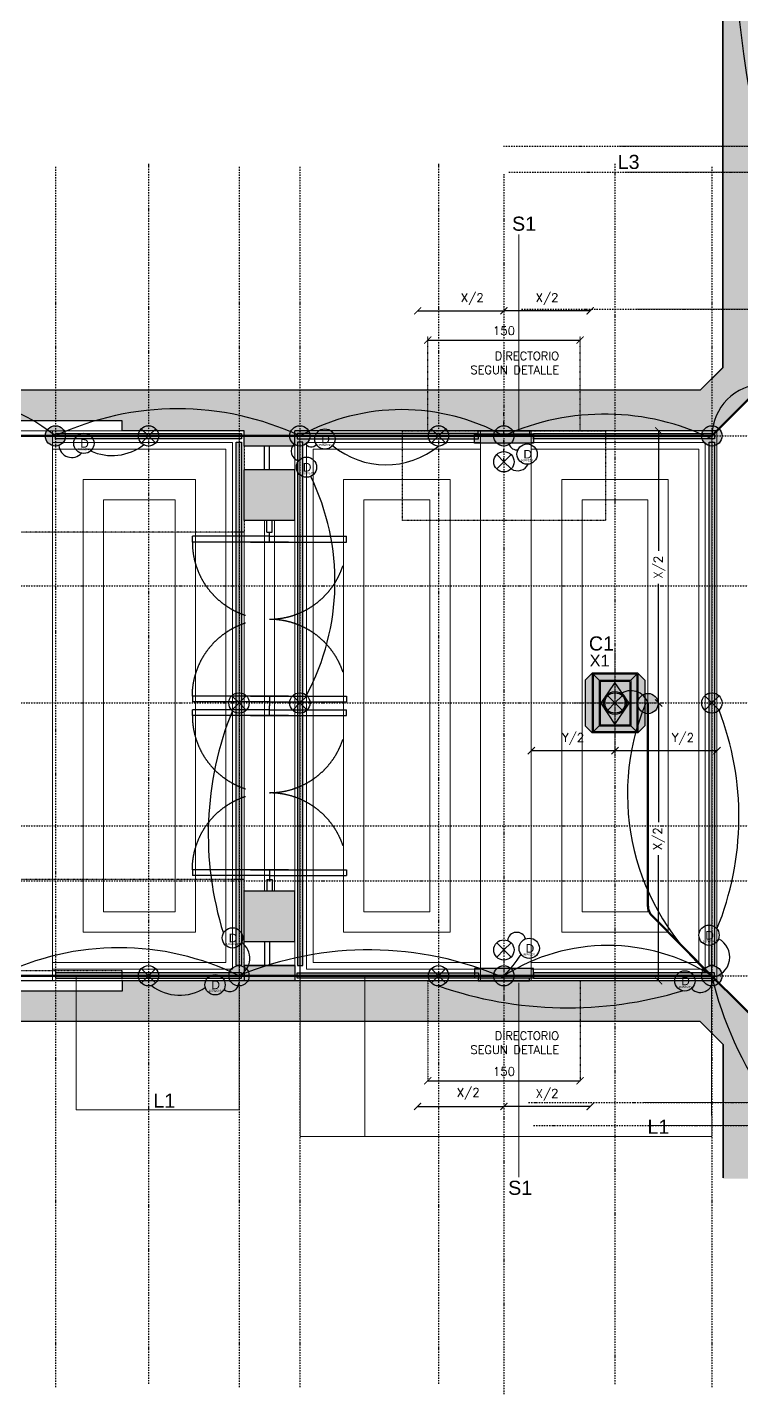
# Model space of a CAD drawing. Header units: millimetres. Extents: x -1918 to 50004, y -21697 to 20153.
# Drawn here: x 12308 to 19347, y -2624 to 10849 of the extents above; entities that cross this region are included whole.
import ezdxf

# ---------------------------------------------------------------- set-up
doc = ezdxf.new("R2010")
doc.units = ezdxf.units.MM
for name, pattern in [('ACAD_ISO03W100', [30, 12, -18]), ('ACCESO AGUSTINAS$0$ACAD_ISO03W100', [30, 12, -18]), ('ACCESO MATIAS COUSIÑO$0$DASHDOT', [25.4, 12.7, -6.35, 0, -6.35]), ('CENTER2', [28.575, 19.05, -3.175, 3.175, -3.175])]:
    doc.linetypes.add(name, pattern=pattern)
for name, color, linetype in [('$0$COTAS', 1, 'Continuous'), ('ACCESO AGUSTINAS$0$5', 254, 'ACCESO AGUSTINAS$0$ACAD_ISO03W100'), ('ACCESO AGUSTINAS$0$Muros', 6, 'Continuous'), ('conductor 220V', 10, 'Continuous'), ('conductor 24V', 30, 'Continuous'), ('derivación eléctrica', 10, 'Continuous'), ('DRIVERS LEDS 220v a 12V', 10, 'Continuous'), ('HATCH', 253, 'Continuous'), ('I-EQUIPOS', 150, 'Continuous'), ('I-LINEAS', 1, 'ACAD_ISO03W100'), ('I-TEXT', 4, 'Continuous'), ('lineas constructivas', 5, 'ACCESO MATIAS COUSIÑO$0$DASHDOT'), ('Luminarias', 10, 'Continuous'), ('Muros', 6, 'Continuous')]:
    doc.layers.add(name, color=color, linetype=linetype)
for name, color, linetype, lineweight in [('00', 8, 'Continuous', 0), ('013', 2, 'Continuous', 9), ('020', 4, 'Continuous', 15), ('05', 1, 'Continuous', 5), ('canalización EMT', 100, 'Continuous', 80), ('I-GUIAS', 176, 'Continuous', 13)]:
    doc.layers.add(name, color=color, linetype=linetype, lineweight=lineweight)
doc.styles.add('ABWB', font='arial.ttf')
doc.styles.add('Romans', font='romans.shx')
doc.styles.get("Standard").update_dxf_attribs({"font": 'arial.ttf'})
doc.dimstyles.new('ABA-50', dxfattribs={"dimscale": 50, "dimtxt": 1.7, "dimasz": 1.4, "dimexe": 1, "dimexo": 5, "dimgap": 1, "dimtad": 1, "dimdec": 0, "dimlfac": 0.1, "dimdsep": 46, "dimtxsty": 'Romans', "dimblk": 'ARCHTICK', "dimcen": -1, "dimse1": 1, "dimse2": 1, "dimclrd": 1, "dimclre": 50, "dimclrt": 130, "dimadec": 0, "dimazin": 0, "dimtfac": 1, "dimtdec": 0, "dimtofl": 0, "dimtmove": 2, "dimatfit": 3, "dimldrblk": 'ABA_DOT', "dimfxl": 1, "dimtolj": 1, "dimarcsym": 0})

# ---------------------------------------------------------------- blocks, each defined once
blk = doc.blocks.new('ACCESO AGUSTINAS$0$A$C0C8103FD')
at = {"layer": 'ACCESO AGUSTINAS$0$5', "ltscale": 0.08}
for p, q in [((0.096, 1.53), (0.039, 1.53)), ((0.039, 0.765), (0.039, 1.53)), ((0.096, 0.765), (0.096, 1.53)), ((0.096, 0.953), (0.096, 0.765)), ((0.096, 0.765), (0, 0.765)), ((0.039, 0.765), (0.039, 0)), ((0.096, 0.577), (0.096, 0.765)), ((0.096, 0.765), (0.096, 0)), ((0.096, 0), (0.039, 0))]:
    blk.add_line(p, q, dxfattribs=at)
for start, end in [(0, 90), (270, 0)]:
    blk.add_arc((0.096, 0.765), 0.765, start, end, dxfattribs=at)
blk = doc.blocks.new('ACCESO AGUSTINAS')
at = {"layer": 'ACCESO AGUSTINAS$0$5'}
for p, q in [((12560, 5324), (12560, 5089)), ((12560, 4589), (12560, 4474)), ((12560, 4474), (12521, 4474)), ((12560, 1054), (12521, 1054)), ((11360, 54), (11360, 154))]:
    blk.add_line(p, q, dxfattribs=at)
at = {"layer": 'ACCESO AGUSTINAS$0$5', "ltscale": 0.08}
for p, q in [((12560, 4474), (9230, 4474)), ((12560, 1054), (9230, 1054)), ((12560, 939), (12560, 1054)), ((12560, 204), (12560, 439)), ((11360, 154), (9230, 154))]:
    blk.add_line(p, q, dxfattribs=at)
blk.add_lwpolyline([(14120, 5474), (16120, 5474), (16120, 4589), (14120, 4589)], close=True, dxfattribs=at)
at = {"layer": 'ACCESO AGUSTINAS$0$Muros'}
for p, q in [((17279, 6099), (17279, 14424)), ((17054, 5874), (17279, 6099)), ((17220, 5474), (17679, 5934)), ((17054, 5874), (680, 5874)), ((11360, 5574), (6760, 5574)), ((11360, 5474), (11360, 5574)), ((12560, 5474), (11360, 5474)), ((12560, 5324), (12560, 5474)), ((17220, 5474), (13060, 5474)), ((13060, 5324), (13060, 5474)), ((13060, 5324), (12560, 5324)), ((13060, 5089), (12560, 5089)), ((12560, 4589), (12560, 5089)), ((13060, 4589), (13060, 5089)), ((13060, 4589), (12560, 4589)), ((13060, 939), (12560, 939)), ((12560, 439), (12560, 939)), ((13060, 439), (13060, 939)), ((13060, 439), (12560, 439)), ((12560, 204), (12560, 54)), ((13060, 204), (12560, 204)), ((13060, 204), (13060, 54)), ((12560, 54), (11360, 54)), ((11360, 54), (11360, -46)), ((17220, 54), (13060, 54)), ((17220, 54), (17679, -405)), ((11360, -46), (6760, -46)), ((17054, -346), (680, -346)), ((17054, -346), (17279, -571)), ((17279, -571), (17279, -1885))]:
    blk.add_line(p, q, dxfattribs=at)
at = {"layer": 'ACCESO AGUSTINAS$0$Muros', "color": 4}
for p, q in [((12760, 5089), (12760, 5324)), ((12810, 5089), (12810, 5324)), ((12785, 4474), (12785, 4589)), ((12835, 4474), (12835, 4589)), ((12785, 4474), (12835, 4474)), ((12785, 1054), (12835, 1054)), ((12785, 1054), (12785, 939)), ((12835, 1054), (12835, 939)), ((12760, 439), (12760, 204)), ((12810, 439), (12810, 204))]:
    blk.add_line(p, q, dxfattribs=at)
at = {"layer": 'ACCESO AGUSTINAS$0$Muros'}
blk.add_lwpolyline([(17879, -1196), (17679, -1196), (17679, -405), (17220, 54), (2550, 54), (2550, 1039), (1250, 1039), (680, 454), (80, 454), (80, 5074)], dxfattribs=at)
at = {"layer": 'ACCESO AGUSTINAS$0$5', "rotation": 270}
for p, xscale, yscale, zscale in [((12050, 4474), 993.4648761069697, 993.4648761069697, 993.4648761069697), ((12050, 2764), -993.4648761069697, 993.4648761069568, 993.4648761069632), ((12050, 1054), -993.4648761069697, 993.4648761069552, 993.4648761069632)]:
    blk.add_blockref('ACCESO AGUSTINAS$0$A$C0C8103FD', p, dxfattribs=dict(at, xscale=xscale, yscale=yscale, zscale=zscale))
at = {"layer": 'ACCESO AGUSTINAS$0$5', "ltscale": 0.5, "xscale": 993.4648761069697, "yscale": 993.4648761069697, "zscale": 993.4648761069697, "rotation": 270}
blk.add_blockref('ACCESO AGUSTINAS$0$A$C0C8103FD', (12050, 2764), dxfattribs=at)
blk = doc.blocks.new('CINTA LED')
at = {"layer": 'I-EQUIPOS'}
h = blk.add_hatch(color=254, dxfattribs=at)
h.dxf.hatch_style = 1
h.paths.add_polyline_path([(1020.1, 2175.3), (1014.8, 2175.3), (1014.8, 2691), (1020.1, 2691)])
blk.add_lwpolyline([(1020.1, 2691), (1014.8, 2691), (1014.8, 2175.3), (1020.1, 2175.3), (1020.1, 2691)], dxfattribs=at)
blk = doc.blocks.new('C1')
at = {"layer": 'I-EQUIPOS'}
h = blk.add_hatch(color=254, dxfattribs=at)
h.dxf.hatch_style = 1
h.paths.add_polyline_path([(-8713.4, 2023.9), (-8726, 2011.3), (-8726, 1930.3), (-8713.4, 1917.7), (-8632.4, 1917.7), (-8632.4, 2023.9)])
h.paths.add_polyline_path([(-8619.8, 2011.3), (-8632.4, 2023.9), (-8632.4, 1917.7), (-8619.8, 1930.3)])
for p, q in [((-8713.4, 2023.9), (-8726, 2011.3)), ((-8713.4, 2023.9), (-8713.4, 1917.7)), ((-8632.4, 2023.9), (-8713.4, 2023.9)), ((-8711.6, 2022.1), (-8711.6, 1919.5)), ((-8634.2, 2022.1), (-8711.6, 2022.1)), ((-8700.8, 2011.3), (-8711.6, 2022.1)), ((-8634.2, 2022.1), (-8645, 2011.3)), ((-8634.2, 2022.1), (-8634.2, 1919.5)), ((-8632.4, 2023.9), (-8632.4, 1917.7)), ((-8632.4, 2023.9), (-8619.8, 2011.3)), ((-8726, 2011.3), (-8726, 1930.3)), ((-8700.8, 2011.3), (-8645, 2011.3)), ((-8700.8, 2010.4), (-8700.8, 1929.4)), ((-8699, 2009.5), (-8646.8, 2009.5)), ((-8699, 2008.6), (-8699, 1931.2)), ((-8646.8, 2008.6), (-8646.8, 1931.2)), ((-8645, 2010.4), (-8645, 1929.4)), ((-8619.8, 2011.3), (-8619.8, 1930.3)), ((-8713.4, 1917.7), (-8726, 1930.3)), ((-8632.4, 1917.7), (-8713.4, 1917.7)), ((-8700.8, 1930.3), (-8711.6, 1919.5)), ((-8634.2, 1919.5), (-8711.6, 1919.5)), ((-8700.8, 1930.3), (-8645, 1930.3)), ((-8699, 1932.1), (-8646.8, 1932.1)), ((-8645, 1930.3), (-8634.2, 1919.5)), ((-8632.4, 1917.7), (-8619.8, 1930.3))]:
    blk.add_line(p, q, dxfattribs=at)
blk.add_lwpolyline([(-8647.9, 1970.8), (-8672.9, 2007), (-8697.9, 1970.8), (-8672.9, 1932.9)], close=True, dxfattribs=at)
blk.add_circle((-8672.9, 1970.8), 20.5, dxfattribs=at)
blk = doc.blocks.new('_ArchTick')
at = {"color": 0, "linetype": 'ByBlock', "const_width": 0.15}
blk.add_lwpolyline([(-0.5, -0.5), (0.5, 0.5)], dxfattribs=at)
blk = doc.blocks.new('*D16')
at = {"layer": '$0$COTAS', "color": 1, "lineweight": -2, "transparency": 16777216}
for p, q in [((18529, 4191), (18529, 3017)), ((18529, 1453), (18529, 2691))]:
    blk.add_line(p, q, dxfattribs=at)
at = {"layer": 'Defpoints', "color": 0, "transparency": 16777216}
for p in [(17591, 4191), (17591, 1453), (18529, 1453)]:
    blk.add_point(p, dxfattribs=at)
at = {"layer": '$0$COTAS', "color": 1, "lineweight": -2, "transparency": 16777216, "xscale": 70, "yscale": 70, "zscale": 70}
for p, rotation in [((18529, 4191), 90), ((18529, 1453), 270)]:
    blk.add_blockref('_ArchTick', p, dxfattribs=dict(at, rotation=rotation))
at = {"layer": '$0$COTAS', "color": 130, "transparency": 16777216, "insert": (18533, 2854), "char_height": 85, "attachment_point": 5, "rotation": 90, "style": 'Romans'}
blk.add_mtext('\\A1;X/2', dxfattribs=at)
blk = doc.blocks.new('ABA_DOT')
at = {"color": 50}
for p, q in [((1, 0), (-1, 0)), ((0, -1.5), (0, 1.5))]:
    blk.add_line(p, q, dxfattribs=at)
at = {"color": 4}
blk.add_lwpolyline([(0.25, 0, 0.5, 0.5, 1), (-0.25, 0, 0.5, 0.5, 1)], format="xyseb", close=True, dxfattribs=at)
blk = doc.blocks.new('*D18')
at = {"layer": '$0$COTAS', "color": 1, "lineweight": -2, "transparency": 16777216}
blk.add_line((18099, 3721), (17274, 3721), dxfattribs=at)
at = {"layer": 'Defpoints', "color": 0, "transparency": 16777216}
for p in [(18099, 4062), (17274, 3756), (17274, 3721)]:
    blk.add_point(p, dxfattribs=at)
at = {"layer": '$0$COTAS', "color": 1, "lineweight": -2, "transparency": 16777216, "xscale": 70, "yscale": 70, "zscale": 70, "rotation": 180}
blk.add_blockref('_ArchTick', (17274, 3721), dxfattribs=at)
at = {"layer": '$0$COTAS', "color": 1, "lineweight": -2, "transparency": 16777216, "xscale": 70, "yscale": 70, "zscale": 70}
blk.add_blockref('_ArchTick', (18099, 3721), dxfattribs=at)
at = {"layer": '$0$COTAS', "color": 130, "transparency": 16777216, "insert": (17686, 3836), "char_height": 85, "attachment_point": 5, "style": 'Romans'}
blk.add_mtext('\\A1;Y/2', dxfattribs=at)
blk = doc.blocks.new('*D19')
at = {"layer": '$0$COTAS', "color": 1, "lineweight": -2, "transparency": 16777216}
blk.add_line((19104, 3721), (18099, 3721), dxfattribs=at)
at = {"layer": 'Defpoints', "color": 0, "transparency": 16777216}
for p in [(18099, 4050), (18099, 3721), (19104, 3716)]:
    blk.add_point(p, dxfattribs=at)
at = {"layer": '$0$COTAS', "color": 1, "lineweight": -2, "transparency": 16777216, "xscale": 70, "yscale": 70, "zscale": 70, "rotation": 180}
blk.add_blockref('_ArchTick', (18099, 3721), dxfattribs=at)
at = {"layer": '$0$COTAS', "color": 1, "lineweight": -2, "transparency": 16777216, "xscale": 70, "yscale": 70, "zscale": 70}
blk.add_blockref('_ArchTick', (19104, 3721), dxfattribs=at)
at = {"layer": '$0$COTAS', "color": 130, "transparency": 16777216, "insert": (18769, 3836), "char_height": 85, "attachment_point": 5, "style": 'Romans'}
blk.add_mtext('\\A1;Y/2', dxfattribs=at)
blk = doc.blocks.new('*D17')
at = {"layer": '$0$COTAS', "color": 1, "lineweight": -2, "transparency": 16777216}
for p, q in [((18529, 6873), (18529, 5692)), ((18529, 4191), (18529, 5366))]:
    blk.add_line(p, q, dxfattribs=at)
at = {"layer": 'Defpoints', "color": 0, "transparency": 16777216}
for p in [(17591, 6873), (18529, 6873), (17591, 4191)]:
    blk.add_point(p, dxfattribs=at)
at = {"layer": '$0$COTAS', "color": 1, "lineweight": -2, "transparency": 16777216, "xscale": 70, "yscale": 70, "zscale": 70}
for p, rotation in [((18529, 6873), 90), ((18529, 4191), 270)]:
    blk.add_blockref('_ArchTick', p, dxfattribs=dict(at, rotation=rotation))
at = {"layer": '$0$COTAS', "color": 130, "transparency": 16777216, "insert": (18538, 5529), "char_height": 85, "attachment_point": 5, "rotation": 90, "style": 'Romans'}
blk.add_mtext('\\A1;X/2', dxfattribs=at)
blk = doc.blocks.new('EQUIPO SOBREPUESTO')
at = {"layer": 'I-EQUIPOS'}
h = blk.add_hatch(color=254, dxfattribs=at)
h.dxf.hatch_style = 1
h.paths.add_polyline_path([(-5795.7, 2925), (-5795.7, 2934.1), (-5853.7, 2934.1), (-5853.7, 2925)])
h.paths.add_polyline_path([(-5850.1, 2925), (-5850.1, 2922), (-5799.4, 2922), (-5799.4, 2925)])
for points in [[(-5853.7, 2934.1), (-5853.7, 2925), (-5795.7, 2925), (-5795.7, 2934.1), (-5853.7, 2934.1)], [(-5850.1, 2925), (-5850.1, 2922), (-5799.4, 2922), (-5799.4, 2925)]]:
    blk.add_lwpolyline(points, dxfattribs=at)
at = {"layer": 'I-LINEAS', "linetype": 'ACAD_ISO03W100', "ltscale": 0.3}
blk.add_lwpolyline([(-5824.7, 2952.5), (-5824.7, 2903.4)], dxfattribs=at)
blk = doc.blocks.new('*D32')
at = {"layer": '$0$COTAS', "color": 1, "lineweight": -2, "transparency": 16777216}
blk.add_line((16254, 7767), (17754, 7767), dxfattribs=at)
at = {"layer": 'Defpoints', "color": 0, "transparency": 16777216}
for p in [(17754, 7767), (17754, 7500), (16254, 7388)]:
    blk.add_point(p, dxfattribs=at)
at = {"layer": '$0$COTAS', "color": 1, "lineweight": -2, "transparency": 16777216, "xscale": 70, "yscale": 70, "zscale": 70, "rotation": 180}
blk.add_blockref('_ArchTick', (16254, 7767), dxfattribs=at)
at = {"layer": '$0$COTAS', "color": 1, "lineweight": -2, "transparency": 16777216, "xscale": 70, "yscale": 70, "zscale": 70}
blk.add_blockref('_ArchTick', (17754, 7767), dxfattribs=at)
at = {"layer": '$0$COTAS', "color": 130, "transparency": 16777216, "insert": (17004, 7860), "char_height": 85, "attachment_point": 5, "style": 'Romans'}
blk.add_mtext('\\A1;150', dxfattribs=at)
blk = doc.blocks.new('*D30')
at = {"layer": '$0$COTAS', "color": 1, "lineweight": -2, "transparency": 16777216}
blk.add_line((16154, 8056), (17004, 8056), dxfattribs=at)
at = {"layer": 'Defpoints', "color": 0, "transparency": 16777216}
for p in [(17004, 8056), (16154, 6873), (17004, 6873)]:
    blk.add_point(p, dxfattribs=at)
at = {"layer": '$0$COTAS', "color": 1, "lineweight": -2, "transparency": 16777216, "xscale": 70, "yscale": 70, "zscale": 70, "rotation": 180}
blk.add_blockref('_ArchTick', (16154, 8056), dxfattribs=at)
at = {"layer": '$0$COTAS', "color": 1, "lineweight": -2, "transparency": 16777216, "xscale": 70, "yscale": 70, "zscale": 70}
blk.add_blockref('_ArchTick', (17004, 8056), dxfattribs=at)
at = {"layer": '$0$COTAS', "color": 130, "transparency": 16777216, "insert": (16693, 8171), "char_height": 85, "attachment_point": 5, "style": 'Romans'}
blk.add_mtext('\\A1;X/2', dxfattribs=at)
blk = doc.blocks.new('*D31')
at = {"layer": '$0$COTAS', "color": 1, "lineweight": -2, "transparency": 16777216}
blk.add_line((17854, 8056), (17004, 8056), dxfattribs=at)
at = {"layer": 'Defpoints', "color": 0, "transparency": 16777216}
for p in [(17004, 8056), (17004, 6873), (17854, 6873)]:
    blk.add_point(p, dxfattribs=at)
at = {"layer": '$0$COTAS', "color": 1, "lineweight": -2, "transparency": 16777216, "xscale": 70, "yscale": 70, "zscale": 70, "rotation": 180}
blk.add_blockref('_ArchTick', (17004, 8056), dxfattribs=at)
at = {"layer": '$0$COTAS', "color": 1, "lineweight": -2, "transparency": 16777216, "xscale": 70, "yscale": 70, "zscale": 70}
blk.add_blockref('_ArchTick', (17854, 8056), dxfattribs=at)
at = {"layer": '$0$COTAS', "color": 130, "transparency": 16777216, "insert": (17429, 8171), "char_height": 85, "attachment_point": 5, "style": 'Romans'}
blk.add_mtext('\\A1;X/2', dxfattribs=at)
blk = doc.blocks.new('*D35')
at = {"layer": '$0$COTAS', "color": 1, "lineweight": -2, "transparency": 16777216}
blk.add_line((16254, 469), (17754, 469), dxfattribs=at)
at = {"layer": 'Defpoints', "color": 0, "transparency": 16777216}
for p in [(16254, 938), (17754, 790), (17754, 469)]:
    blk.add_point(p, dxfattribs=at)
at = {"layer": '$0$COTAS', "color": 1, "lineweight": -2, "transparency": 16777216, "xscale": 70, "yscale": 70, "zscale": 70, "rotation": 180}
blk.add_blockref('_ArchTick', (16254, 469), dxfattribs=at)
at = {"layer": '$0$COTAS', "color": 1, "lineweight": -2, "transparency": 16777216, "xscale": 70, "yscale": 70, "zscale": 70}
blk.add_blockref('_ArchTick', (17754, 469), dxfattribs=at)
at = {"layer": '$0$COTAS', "color": 130, "transparency": 16777216, "insert": (17004, 561), "char_height": 85, "attachment_point": 5, "style": 'Romans'}
blk.add_mtext('\\A1;150', dxfattribs=at)
blk = doc.blocks.new('*D33')
at = {"layer": '$0$COTAS', "color": 1, "lineweight": -2, "transparency": 16777216}
blk.add_line((16154, 216), (17004, 216), dxfattribs=at)
at = {"layer": 'Defpoints', "color": 0, "transparency": 16777216}
for p in [(16154, 1453), (17004, 1453), (17004, 216)]:
    blk.add_point(p, dxfattribs=at)
at = {"layer": '$0$COTAS', "color": 1, "lineweight": -2, "transparency": 16777216, "xscale": 70, "yscale": 70, "zscale": 70, "rotation": 180}
blk.add_blockref('_ArchTick', (16154, 216), dxfattribs=at)
at = {"layer": '$0$COTAS', "color": 1, "lineweight": -2, "transparency": 16777216, "xscale": 70, "yscale": 70, "zscale": 70}
blk.add_blockref('_ArchTick', (17004, 216), dxfattribs=at)
at = {"layer": '$0$COTAS', "color": 130, "transparency": 16777216, "insert": (16652, 340), "char_height": 85, "attachment_point": 5, "style": 'Romans'}
blk.add_mtext('\\A1;X/2', dxfattribs=at)
blk = doc.blocks.new('*D34')
at = {"layer": '$0$COTAS', "color": 1, "lineweight": -2, "transparency": 16777216}
blk.add_line((17854, 216), (17004, 216), dxfattribs=at)
at = {"layer": 'Defpoints', "color": 0, "transparency": 16777216}
for p in [(17004, 1453), (17854, 1453), (17004, 216)]:
    blk.add_point(p, dxfattribs=at)
at = {"layer": '$0$COTAS', "color": 1, "lineweight": -2, "transparency": 16777216, "xscale": 70, "yscale": 70, "zscale": 70, "rotation": 180}
blk.add_blockref('_ArchTick', (17004, 216), dxfattribs=at)
at = {"layer": '$0$COTAS', "color": 1, "lineweight": -2, "transparency": 16777216, "xscale": 70, "yscale": 70, "zscale": 70}
blk.add_blockref('_ArchTick', (17854, 216), dxfattribs=at)
at = {"layer": '$0$COTAS', "color": 130, "transparency": 16777216, "insert": (17429, 330), "char_height": 85, "attachment_point": 5, "style": 'Romans'}
blk.add_mtext('\\A1;X/2', dxfattribs=at)
blk = doc.blocks.new('*U67')
at = {"layer": 'Luminarias'}
for points in [[(0, 0), (-71, 71)], [(0, 0), (-71, -71)], [(0, 0), (71, 71)], [(0, 0), (71, -71)]]:
    blk.add_lwpolyline(points, dxfattribs=at)
blk.add_circle((0, 0), 100, dxfattribs=at)
blk = doc.blocks.new('derivacion')
at = {"layer": 'derivación eléctrica'}
h = blk.add_hatch(color=256, dxfattribs=at)
h.dxf.hatch_style = 1
h.paths.add_polyline_path([(100, 0, 1), (-100, 0, 1)])
blk.add_circle((0, 0), 100, dxfattribs=at)
blk = doc.blocks.new('DRIVER_150W_24V')
at = {"layer": 'Luminarias'}
blk.add_circle((0, 0), 100, dxfattribs=at)
at = {"layer": 'DRIVERS LEDS 220v a 12V'}
for s, height, p in [('D', 84.1, (-36, -43)), ('150W/24V', 21, (-63, -70))]:
    blk.add_text(s, height=height, dxfattribs=at).set_placement(p)
blk = doc.blocks.new('DRIVER_100W_24V')
at = {"layer": 'Luminarias'}
blk.add_circle((0, 0), 100, dxfattribs=at)
at = {"layer": 'DRIVERS LEDS 220v a 12V'}
for s, height, p in [('D', 84.1, (-36, -43)), ('100W/24V', 21, (-63, -70))]:
    blk.add_text(s, height=height, dxfattribs=at).set_placement(p)
blk = doc.blocks.new('DRIVER_36W_12V')
at = {"layer": 'Luminarias'}
blk.add_circle((0, 0), 100, dxfattribs=at)
at = {"layer": 'DRIVERS LEDS 220v a 12V'}
for s, height, p in [('D', 84.1, (-36, -43)), ('36W/12V', 21, (-63, -70))]:
    blk.add_text(s, height=height, dxfattribs=at).set_placement(p)

msp = doc.modelspace()

# ---------------------------------------------------------------- hatches: boundary and pattern name
at = {"layer": 'HATCH'}
h = msp.add_hatch(color=256, dxfattribs=at)
h.dxf.hatch_style = 1
edge = h.paths.add_edge_path()
edge.add_line((24813.3, 13553.2), (24413.3, 13553.2))
edge.add_line((24413.3, 13553.2), (24413.3, 10723.2))
edge.add_arc((22413.3, 10723.2), 2000, -90, 0, ccw=False)
edge.add_line((22413.3, 8723.2), (21773.7, 8723.2))
edge.add_line((21773.7, 8723.2), (21773.7, 8123.2))
edge.add_line((21773.7, 8123.2), (21973.7, 8123.2))
edge.add_line((21973.7, 8123.2), (21973.7, 7453.2))
edge.add_line((21973.7, 7453.2), (22273.7, 7453.2))
edge.add_line((22273.7, 7453.2), (22273.7, 8123.2))
edge.add_line((22273.7, 8123.2), (24413.3, 8123.2))
edge.add_line((24413.3, 8123.2), (24413.3, 203.2))
edge.add_line((24413.3, 203.2), (22273.7, 203.2))
edge.add_line((22273.7, 203.2), (22273.7, 873.2))
edge.add_line((22273.7, 873.2), (21973.7, 873.2))
edge.add_line((21973.7, 873.2), (21973.7, 203.2))
edge.add_line((21973.7, 203.2), (21773.7, 203.2))
edge.add_line((21773.7, 203.2), (21773.7, -46.8))
edge.add_line((21773.7, -46.8), (19763.3, -46.8))
edge.add_line((19763.3, -46.8), (19771.3, -196.8))
edge.add_line((19771.3, -196.8), (24813.3, -196.8))
edge.add_line((24813.3, -196.8), (24813.3, 13153.2))
edge.add_line((24813.3, 13153.2), (24813.3, 13553.2))
edge = h.paths.add_edge_path(flags=16)
edge.add_line((24413.3, 9806.7), (24413.3, 8723.2))
edge.add_line((24413.3, 8723.2), (23329.8, 8723.2))
edge.add_arc((22413.3, 10723.2), 2200, 294.61998, 335.38002)
h.paths.add_polyline_path([(19563.3, 15423.2), (24813.3, 15423.2), (24813.3, 15823.2), (19163.3, 15823.2), (19163.3, 7498.5), (18938, 7273.2), (2563.7, 7273.2), (2563.7, 7573.2), (1963.7, 7573.2), (1963.7, 6473.2), (2563.7, 6473.2), (3133.7, 5888.2), (3523.4, 5888.2), (2563.7, 6873.2), (4283.7, 6873.2), (4283.7, 5888.2), (4433.7, 5888.2), (4433.7, 6873.2), (7283.7, 6873.2), (8643.7, 6873.2), (8643.7, 6973.2), (13243.7, 6973.2), (13243.7, 6873.2), (14443.7, 6873.2), (19103.7, 6873.2), (19563.3, 7332.8), (19563.3, 8123.2)])
h.paths.add_polyline_path([(19763.3, 8723.2), (19563.3, 8723.2), (19563.3, 8123.2), (19763.3, 8123.2)], flags=17)
h.paths.add_polyline_path([(22273.7, 6253.2), (21973.7, 6253.2), (21973.7, 4763.2), (22273.7, 4763.2)], flags=17)
h.paths.add_polyline_path([(22273.7, 3563.2), (21973.7, 3563.2), (21973.7, 2073.2), (22273.7, 2073.2)], flags=17)
edge = h.paths.add_edge_path()
edge.add_line((19563.3, 993.6), (19103.7, 1453.2))
edge.add_line((19103.7, 1453.2), (14943.7, 1453.2))
edge.add_line((14943.7, 1453.2), (13243.7, 1453.2))
edge.add_line((13243.7, 1453.2), (13243.7, 1353.2))
edge.add_line((13243.7, 1353.2), (8643.7, 1353.2))
edge.add_line((8643.7, 1353.2), (8643.7, 1453.2))
edge.add_line((8643.7, 1453.2), (7783.7, 1453.2))
edge.add_line((7783.7, 1453.2), (4433.7, 1453.2))
edge.add_line((4433.7, 1453.2), (4433.7, 2438.2))
edge.add_line((4433.7, 2438.2), (4283.7, 2438.2))
edge.add_line((4283.7, 2438.2), (4283.7, 1453.2))
edge.add_line((4283.7, 1453.2), (2563.7, 1453.2))
edge.add_line((2563.7, 1453.2), (3523.4, 2438.2))
edge.add_line((3523.4, 2438.2), (3133.7, 2438.2))
edge.add_line((3133.7, 2438.2), (2563.7, 1853.2))
edge.add_line((2563.7, 1853.2), (1963.7, 1853.2))
edge.add_line((1963.7, 1853.2), (1963.7, 753.2))
edge.add_line((1963.7, 753.2), (2563.7, 753.2))
edge.add_line((2563.7, 753.2), (2563.7, 1053.2))
edge.add_line((2563.7, 1053.2), (7079.9, 1053.2))
edge.add_arc((7146.7, 978.8), 100, 48.04931, 131.95069, ccw=False)
edge.add_line((7213.6, 1053.2), (18938, 1053.2))
edge.add_line((18938, 1053.2), (19163.3, 827.9))
edge.add_line((19163.3, 827.9), (19163.3, -496.2))
edge.add_line((19163.3, -496.2), (19555.6, -496.2))
edge.add_line((19555.6, -496.2), (19555.6, -196.8))
edge.add_line((19555.6, -196.8), (19763.3, -196.8))
edge.add_line((19763.3, -196.8), (19763.3, 203.2))
edge.add_line((19763.3, 203.2), (19563.3, 203.2))
edge.add_line((19563.3, 203.2), (19563.3, 993.6))
h.paths.add_polyline_path([(7783.7, 6488.2), (7283.7, 6488.2), (7283.7, 5988.2), (7783.7, 5988.2)], flags=17)
h.paths.add_polyline_path([(7783.7, 6873.2), (7283.7, 6873.2), (7283.7, 6723.2), (7783.7, 6723.2)], flags=17)
h.paths.add_polyline_path([(14943.7, 6873.2), (14443.7, 6873.2), (14443.7, 6723.2), (14943.7, 6723.2)], flags=17)
h.paths.add_polyline_path([(14943.7, 6488.2), (14443.7, 6488.2), (14443.7, 5988.2), (14943.7, 5988.2)], flags=17)
h.paths.add_polyline_path([(14943.7, 2338.2), (14443.7, 2338.2), (14443.7, 1838.2), (14943.7, 1838.2)], flags=17)
h.paths.add_polyline_path([(14943.7, 1603.2), (14443.7, 1603.2), (14443.7, 1453.2), (14943.7, 1453.2)], flags=17)
h.paths.add_polyline_path([(7783.7, 1603.2), (7283.7, 1603.2), (7283.7, 1453.2), (7783.7, 1453.2)], flags=17)
h.paths.add_polyline_path([(7783.7, 2338.2), (7283.7, 2338.2), (7283.7, 1838.2), (7783.7, 1838.2)], flags=17)
at = {"layer": 'I-EQUIPOS'}
h = msp.add_hatch(color=254, dxfattribs=at)
h.dxf.hatch_style = 1
h.paths.add_polyline_path([(14419.1, 6792.7), (14419.1, 6846.3), (12584.4, 6846.3), (12584.4, 6792.7)])
h = msp.add_hatch(color=254, dxfattribs=at)
h.dxf.hatch_style = 1
h.paths.add_polyline_path([(14968.3, 6792.7), (14968.3, 6846.3), (16753.2, 6846.3), (16753.2, 6792.7)])
h = msp.add_hatch(color=254, dxfattribs=at)
h.dxf.hatch_style = 1
h.paths.add_polyline_path([(19079.1, 6792.7), (19079.1, 6846.3), (17294.2, 6846.3), (17294.2, 6792.7)])
h = msp.add_hatch(color=254, dxfattribs=at)
h.dxf.hatch_style = 1
h.paths.add_polyline_path([(14419.1, 1533.7), (14419.1, 1480.1), (12584.4, 1480.1), (12584.4, 1533.7)])
h = msp.add_hatch(color=254, dxfattribs=at)
h.dxf.hatch_style = 1
h.paths.add_polyline_path([(14968.3, 1533.7), (14968.3, 1480.1), (16753.2, 1480.1), (16753.2, 1533.7)])
h = msp.add_hatch(color=254, dxfattribs=at)
h.dxf.hatch_style = 1
h.paths.add_polyline_path([(19079.1, 1533.7), (19079.1, 1480.1), (17294.2, 1480.1), (17294.2, 1533.7)])

# ---------------------------------------------------------------- linework, layer by layer
at = {"layer": '00'}
for p, q in [((14328.7, 6758.2), (12557, 6758.2)), ((14328.7, 1568.2), (14328.7, 6758.2)), ((16773.7, 6758.2), (15058.7, 6758.2)), ((15058.7, 1568.2), (15058.7, 6758.2)), ((18988.7, 6758.2), (17273.7, 6758.2)), ((18988.7, 1568.2), (18988.7, 6758.2)), ((14263.7, 6693.2), (12557, 6693.2)), ((14263.7, 1633.2), (14263.7, 6693.2)), ((16773.7, 6693.2), (15123.7, 6693.2)), ((15123.7, 1633.2), (15123.7, 6693.2)), ((18923.7, 6693.2), (17273.7, 6693.2)), ((18923.7, 1633.2), (18923.7, 6693.2)), ((14263.7, 1633.2), (12557, 1633.2)), ((16773.7, 1633.2), (15123.7, 1633.2)), ((18923.7, 1633.2), (17273.7, 1633.2)), ((14328.7, 1568.2), (12557, 1568.2)), ((16773.7, 1568.2), (15058.7, 1568.2)), ((18988.7, 1568.2), (17273.7, 1568.2))]:
    msp.add_line(p, q, dxfattribs=at)
at = {"layer": '013'}
for p, q in [((8643.7, 6873.2), (13243.7, 6873.2)), ((12557, 6873.2), (12557, 1453.2)), ((16773.7, 1453.2), (16773.7, 6873.2)), ((17273.7, 6873.2), (17273.7, 1453.2)), ((8643.7, 1453.2), (13243.7, 1453.2))]:
    msp.add_line(p, q, dxfattribs=at)
at = {"layer": '020'}
for p, q in [((19103.7, 6873.2), (19103.7, 1453.2)), ((14443.7, 6488.2), (14443.7, 6723.2)), ((14943.7, 6488.2), (14943.7, 6723.2)), ((14443.7, 5988.2), (14443.7, 2338.2)), ((14643.7, 5988.2), (14643.7, 2338.2)), ((14743.7, 5988.2), (14743.7, 2338.2)), ((14943.7, 5988.2), (14943.7, 2338.2)), ((14443.7, 1838.2), (14443.7, 1603.2)), ((14943.7, 1838.2), (14943.7, 1603.2))]:
    msp.add_line(p, q, dxfattribs=at)
at = {"layer": '05'}
for p, q in [((14393.7, 6823.2), (12557, 6823.2)), ((14393.7, 1503.2), (14393.7, 6823.2)), ((16773.7, 6823.2), (14993.7, 6823.2)), ((14993.7, 1503.2), (14993.7, 6823.2)), ((19053.7, 6823.2), (17273.7, 6823.2)), ((19053.7, 1503.2), (19053.7, 6823.2)), ((13963.7, 6393.2), (12857, 6393.2)), ((12857, 1933.2), (12857, 6393.2)), ((13963.7, 1933.2), (13963.7, 6393.2)), ((16473.7, 6393.2), (15423.7, 6393.2)), ((15423.7, 1933.2), (15423.7, 6393.2)), ((16473.7, 1933.2), (16473.7, 6393.2)), ((18623.7, 6393.2), (17573.7, 6393.2)), ((17573.7, 1933.2), (17573.7, 6393.2)), ((18623.7, 1933.2), (18623.7, 6393.2)), ((13763.7, 6193.2), (13057, 6193.2)), ((13057, 2133.2), (13057, 6193.2)), ((13763.7, 2133.2), (13763.7, 6193.2)), ((16273.7, 6193.2), (15623.7, 6193.2)), ((15623.7, 2133.2), (15623.7, 6193.2)), ((16273.7, 2133.2), (16273.7, 6193.2)), ((18423.7, 6193.2), (17773.7, 6193.2)), ((17773.7, 2133.2), (17773.7, 6193.2)), ((18423.7, 2133.2), (18423.7, 6193.2)), ((13763.7, 2133.2), (13057, 2133.2)), ((16273.7, 2133.2), (15623.7, 2133.2)), ((18423.7, 2133.2), (17773.7, 2133.2)), ((13963.7, 1933.2), (12857, 1933.2)), ((16473.7, 1933.2), (15423.7, 1933.2)), ((18623.7, 1933.2), (17573.7, 1933.2)), ((14393.7, 1503.2), (12557, 1503.2)), ((16773.7, 1503.2), (14993.7, 1503.2)), ((19053.7, 1503.2), (17273.7, 1503.2))]:
    msp.add_line(p, q, dxfattribs=at)
at = {"layer": 'canalización EMT'}
for p, q in [((19563.3, 7332.8), (19053.7, 6823.2)), ((19617.3, 942.2), (19050.1, 1503.2))]:
    msp.add_line(p, q, dxfattribs=at)
msp.add_lwpolyline([(19053.7, 6823.2), (7833.7, 6823.2), (4483.7, 6823.2)], dxfattribs=at)
for points in [[(19050.1, 1503.2), (17004.2, 1503.2), (14394.1, 1503.2), (12031.7, 1503.2), (9645.7, 1503.2), (7233.7, 1497.9), (4633.4, 1502.9, -0.4136436), (4483.7, 1652.9), (4483.7, 2438.2), (3859.8, 2438.2), (3859.8, 2979.9), (3859.8, 4191.4), (3859.8, 5888.2)], [(19050.1, 1503.2), (18467.3, 2089.3, -0.1981658), (18423.7, 2195.1), (18423.7, 4191.4)]]:
    msp.add_lwpolyline(points, format="xyb", dxfattribs=at)
at = {"layer": 'conductor 220V'}
for centre, radius, start, end in [((32191.9, 12353.1), 12947.8, 166.28389, 196.28117), ((19570.2, 6816.3), 516.5, 90.763, 179.237), ((11390.7, 5304.6), 1931.6, 51.83196, 128.16804), ((13789, 4238.8), 2851.4, 65.00912, 114.99088), ((15998.9, 4997.3), 2084.4, 61.16562, 118.83438), ((17996.6, 4631.8), 2405.6, 63.93129, 114.36382), ((15008.9, 6673.5), 100.7, 137.0374, 253.48691), ((15105.6, 6785.7), 69.8, 209.31825, 317.02964), ((17132.4, 6764.7), 79.8, 199.29982, 276.68634), ((12747.6, 6741), 130.4, 185.32587, 316.94183), ((18254.2, 4133.3), 179.2, 18.90958, 126.11952), ((20566.2, 3291.3), 2344.6, 157.42726, 229.82756), ((13212.7, -877.7), 2657.7, 63.61721, 116.38279), ((14307.1, 1676.2), 193.4, 296.58364, 54.65433), ((15675, -1580.3), 3339.1, 66.54191, 112.56377), ((18028.9, -103), 1905.3, 57.46235, 122.53765), ((19029.6, 1687.2), 200.2, 276.92137, 63.61281), ((15950.3, 2520.9), 1465.1, 315.99927, 326.60597), ((18939.8, 1462.4), 123, 224.2914, 19.39869), ((22672.7, 2383.6), 3728, 193.65957, 214.85148), ((14303.2, 1438.2), 90.5, 230.98022, 358.07668)]:
    msp.add_arc(centre, radius, start, end, dxfattribs=at)
at = {"layer": 'conductor 24V'}
for centre, radius, start, end in [((13142.3, 7139.7), 510.2, 245.64486, 307.60917), ((15840.4, 7359.5), 821.3, 230.3272, 309.22025), ((17138.1, 6599.1), 119.4, 238.03291, 332.72539), ((12973.3, 5385.8), 2366.4, 331.79299, 26.01556), ((17335.1, 2895.4), 3244.5, 157.91319, 197.44574), ((16394.9, 3069.2), 2925.1, 337.83112, 21.06773), ((17130.6, 1839.9), 91.7, 17.64282, 172.78787), ((13808.5, 1765.7), 453.9, 232.15292, 303.82441), ((17634.8, 5060.6), 3873.2, 250.77954, 286.9635)]:
    msp.add_arc(centre, radius, start, end, dxfattribs=at)
at = {"layer": 'I-EQUIPOS'}
for points in [[(12584.4, 6792.7), (12584.4, 6846.3), (14419.1, 6846.3), (14419.1, 6792.7), (12584.4, 6792.7)], [(16753.2, 6792.7), (16753.2, 6846.3), (14968.3, 6846.3), (14968.3, 6792.7), (16753.2, 6792.7)], [(17294.2, 6792.7), (17294.2, 6846.3), (19079.1, 6846.3), (19079.1, 6792.7), (17294.2, 6792.7)], [(12584.4, 1533.7), (12584.4, 1480.1), (14419.1, 1480.1), (14419.1, 1533.7), (12584.4, 1533.7)], [(16753.2, 1533.7), (16753.2, 1480.1), (14968.3, 1480.1), (14968.3, 1533.7), (16753.2, 1533.7)], [(17294.2, 1533.7), (17294.2, 1480.1), (19079.1, 1480.1), (19079.1, 1533.7), (17294.2, 1533.7)]]:
    msp.add_lwpolyline(points, dxfattribs=at)
at = {"layer": 'I-GUIAS', "linetype": 'CENTER2', "ltscale": 0.3}
for points in [[(20746.2, 9678.3), (20746.2, 9678.3), (20746.2, 9678.3), (18138.7, 9678.3)], [(20799.5, 9423.2), (20799.5, 9423.2), (20799.5, 9423.2), (18192, 9423.2)], [(17150.2, 6893.7), (17150.2, 8808.5), (17150.2, 8808.5), (17150.2, 8808.5)], [(20926.2, 8073.2), (20926.2, 8073.2), (20926.2, 8073.2), (18318.7, 8073.2)], [(14393.7, 1793.5), (14396.2, 183.3), (13804.1, 183.3)], [(19049.8, 1799.2), (19051.5, -80.5), (16012.1, -80.5)], [(14996.3, 1750.2), (14996.3, -80.5), (15632, -80.5)], [(12788.3, 1503.2), (12788.3, 183.3), (13804.1, 183.3)], [(15632, 1503.2), (15632, -80.5), (16012.1, -80.5)], [(17150.2, 1432.7), (17150.2, -482.1), (17150.2, -482.1), (17150.2, -482.1)], [(20994.5, 253.2), (20994.5, 253.2), (20994.5, 253.2), (18387, 253.2)], [(21044.4, 28.7), (21044.4, 28.7), (21044.4, 28.7), (18436.9, 28.7)]]:
    msp.add_lwpolyline(points, dxfattribs=at)
at = {"layer": 'I-LINEAS', "color": 1, "ltscale": 0.03}
for points in [[(16254.2, 6873.2), (16254.2, 7804.6)], [(17754.2, 6873.2), (17754.2, 7804.6)], [(18098.7, 4721.1), (18098.7, 3661.6)], [(17695.9, 4191.4), (18506.1, 4191.4)], [(17754.2, 1453.2), (17754.2, 467.6)]]:
    msp.add_lwpolyline(points, dxfattribs=at)
at = {"layer": 'I-LINEAS', "color": 1, "ltscale": 0.05}
msp.add_lwpolyline([(16254.2, 1453.2), (16254.2, 467.6)], dxfattribs=at)
at = {"layer": 'lineas constructivas'}
for points in [[(16998.6, 9678.3), (26350.9, 9678.3)], [(12584.4, 9474.5), (12584.4, -2552.5)], [(13501.7, 9505), (13501.7, -2522)], [(14393.7, 9474.5), (14393.7, -2552.5)], [(14993.7, 9474.5), (14993.7, -2552.5)], [(16359.7, 9505), (16359.7, -2522)], [(18098.7, 9502.7), (18098.7, -2524.4)], [(19053.7, 9474.5), (19053.7, -2552.5)], [(17004.2, 9403.1), (17004.2, -2624)], [(17051.9, 9423.2), (26404.2, 9423.2)], [(17178.6, 8073.2), (26530.9, 8073.2)], [(1763.8, 6823.2), (25601.2, 6823.2)], [(1763.8, 5346.5), (25601.2, 5346.5)], [(1763.8, 4191.4), (25601.2, 4191.4)], [(1763.8, 2979.9), (25601.2, 2979.9)], [(1763.8, 2438.2), (25601.2, 2438.2)], [(1766.4, 1503.2), (25603.8, 1503.2)], [(17246.9, 253.2), (26599.2, 253.2)], [(17296.8, 28.7), (26649.1, 28.7)]]:
    msp.add_lwpolyline(points, dxfattribs=at)
at = {"layer": 'Muros'}
for p, q in [((19163.3, 7498.5), (19163.3, 15823.2)), ((18938, 7273.2), (19163.3, 7498.5)), ((19103.7, 6873.2), (19563.3, 7332.8)), ((18938, 7273.2), (2563.7, 7273.2)), ((13243.7, 6973.2), (8643.7, 6973.2)), ((13243.7, 6873.2), (13243.7, 6973.2)), ((14443.7, 6873.2), (13243.7, 6873.2)), ((14443.7, 6723.2), (14443.7, 6873.2)), ((19103.7, 6873.2), (14943.7, 6873.2)), ((14943.7, 6723.2), (14943.7, 6873.2)), ((14943.7, 6723.2), (14443.7, 6723.2)), ((14943.7, 6488.2), (14443.7, 6488.2)), ((14443.7, 5988.2), (14443.7, 6488.2)), ((14943.7, 5988.2), (14943.7, 6488.2)), ((14943.7, 5988.2), (14443.7, 5988.2)), ((14943.7, 2338.2), (14443.7, 2338.2)), ((14443.7, 1838.2), (14443.7, 2338.2)), ((14943.7, 1838.2), (14943.7, 2338.2)), ((14943.7, 1838.2), (14443.7, 1838.2)), ((14443.7, 1603.2), (14443.7, 1453.2)), ((14943.7, 1603.2), (14443.7, 1603.2)), ((14943.7, 1603.2), (14943.7, 1453.2)), ((13243.7, 1353.2), (8643.7, 1353.2)), ((14443.7, 1453.2), (13243.7, 1453.2)), ((13243.7, 1453.2), (13243.7, 1353.2)), ((19103.7, 1453.2), (14943.7, 1453.2)), ((19103.7, 1453.2), (19563.3, 993.6)), ((18938, 1053.2), (2563.7, 1053.2)), ((18938, 1053.2), (19163.3, 827.9)), ((19163.3, 827.9), (19163.3, -486.4))]:
    msp.add_line(p, q, dxfattribs=at)

# ---------------------------------------------------------------- block references
msp.add_blockref('ACCESO AGUSTINAS', (1883.9, 1399))
at = {"layer": 'derivación eléctrica'}
for p in [(12584.4, 6823.2), (14993.7, 6823.2), (17004.2, 6823.2), (19053.7, 6823.2), (18423.7, 4186), (14393.7, 1503.2), (17004.2, 1503.2), (19053.7, 1503.2)]:
    msp.add_blockref('derivacion', p, dxfattribs=at)
at = {"layer": 'DRIVERS LEDS 220v a 12V'}
for name, p in [('DRIVER_150W_24V', (15240.4, 6792.7)), ('DRIVER_100W_24V', (12865.2, 6749.5)), ('DRIVER_36W_12V', (17232.5, 6643.7)), ('DRIVER_150W_24V', (15058.7, 6514.9)), ('DRIVER_150W_24V', (14328.7, 1876.8)), ('DRIVER_150W_24V', (19025.5, 1903.1)), ('DRIVER_36W_12V', (17253.7, 1774.3)), ('DRIVER_100W_24V', (14157.7, 1414.5)), ('DRIVER_150W_24V', (18787.6, 1453.2))]:
    msp.add_blockref(name, p, dxfattribs=at)
at = {"layer": 'I-EQUIPOS', "xscale": -10, "yscale": 10, "zscale": 10, "rotation": 180}
msp.add_blockref('EQUIPO SOBREPUESTO', (75251.4, 36093.1), dxfattribs=at)
at = {"layer": 'I-EQUIPOS'}
for name, p, xscale, yscale, zscale in [('CINTA LED', (24566.6, -20147.2), -10, 10, 10), ('CINTA LED', (4820.8, -20147.2), 10, 10, 10), ('CINTA LED', (29226.6, -20147.2), -10, 10, 10), ('C1', (66281.5, -6757.7), 5.555555555550761, 5.555555555550761, 5.555555555550761), ('EQUIPO SOBREPUESTO', (75251.4, -27766.7), 10, 10, 10)]:
    msp.add_blockref(name, p, dxfattribs=dict(at, xscale=xscale, yscale=yscale, zscale=zscale))
at = {"layer": 'Luminarias'}
for p in [(13501.7, 6823.2), (16359.7, 6823.2), (17004.2, 6568.5), (14393.7, 4191.4), (14993.7, 4191.4), (18098.7, 4191.4), (18098.7, 4191.4), (19053.7, 4191.4), (17004.2, 1757.9), (13501.7, 1503.2), (16359.7, 1503.2)]:
    msp.add_blockref('*U67', p, dxfattribs=at)

# ---------------------------------------------------------------- texts
at = {"layer": 'I-GUIAS', "style": 'ABWB'}
for s, insert, char_height, attachment_point in [('L3', (18124.9, 9592.6), 139, 1), ('S1', (17084.1, 8983.6), 139, 1), ('C1', (17841.3, 4847.4), 139, 1), ('X1', (17848.7, 4667.1), 115.83, 1), ('L1', (13549.2, 342.4), 139, 1), ('L1', (18418.7, 85.7), 139, 1), ('S1', (17045.8, -657.1), 139, 7)]:
    msp.add_mtext(s, dxfattribs=dict(at, insert=insert, char_height=char_height, attachment_point=attachment_point))
at = {"layer": 'I-TEXT', "char_height": 82.5, "width": 1037.374, "style": 'Romans'}
for insert, attachment_point in [((17547.8, 7432.6), 9), ((17547.8, 953.5), 3)]:
    msp.add_mtext('DIRECTORIO SEGUN DETALLE', dxfattribs=dict(at, insert=insert, attachment_point=attachment_point))

# ---------------------------------------------------------------- dimensions: what is measured, and where the dimension line sits
at = {"layer": '$0$COTAS'}
for base, p1, p2, text, picture, middle in [((17004.2, 8056.5), (16154.2, 6873.2), (17004.2, 6873.2), 'X/2', '*D30', (16692.5, 8171.2)), ((18098.7, 3720.9), (19103.7, 3715.9), (18098.7, 4049.8), 'Y/2', '*D19', (18769, 3835.7)), ((17004.2, 215.7), (16154.2, 1453.2), (17004.2, 1453.2), 'X/2', '*D33', (16651.7, 339.8))]:
    dim = msp.add_linear_dim(base=base, p1=p1, p2=p2, text=text, dimstyle='ABA-50', dxfattribs=at)
    dim.commit()
    dim.dimension.update_dxf_attribs({"geometry": picture, "text_midpoint": middle, "dimtype": 160})
for base, p1, p2, picture, middle in [((17004.2, 8056.5), (17854.2, 6873.2), (17004.2, 6873.2), '*D31', (17429.2, 8171.2)), ((17004.2, 215.7), (17854.2, 1453.2), (17004.2, 1453.2), '*D34', (17429.2, 330.5))]:
    dim = msp.add_linear_dim(base=base, p1=p1, p2=p2, angle=180, text='X/2', dimstyle='ABA-50', dxfattribs=at)
    dim.commit()
    dim.dimension.update_dxf_attribs({"geometry": picture, "text_midpoint": middle})
for base, p1, p2, picture, middle in [((17754.2, 7767), (16254.2, 7388.2), (17754.2, 7500.3), '*D32', (17004.2, 7859.5)), ((17754.2, 468.6), (16254.2, 938.2), (17754.2, 789.6), '*D35', (17004.2, 561.1))]:
    dim = msp.add_linear_dim(base=base, p1=p1, p2=p2, dimstyle='ABA-50', dxfattribs=at)
    dim.commit()
    dim.dimension.update_dxf_attribs({"geometry": picture, "text_midpoint": middle})
for base, p2, angle, picture, middle in [((18528.6, 6873.2), (17591.5, 6873.2), 90, '*D17', (18538.1, 5528.9)), ((18528.6, 1453.2), (17591.5, 1453.2), 270, '*D16', (18533.4, 2853.9))]:
    dim = msp.add_linear_dim(base=base, p1=(17591.5, 4191.4), p2=p2, angle=angle, text='X/2', dimstyle='ABA-50', dxfattribs=at)
    dim.commit()
    dim.dimension.update_dxf_attribs({"geometry": picture, "text_midpoint": middle, "dimtype": 161})
dim = msp.add_linear_dim(base=(17273.7, 3720.9), p1=(18098.7, 4061.7), p2=(17273.7, 3755.9), text='Y/2', dimstyle='ABA-50', dxfattribs=at)
dim.commit()
dim.dimension.update_dxf_attribs({"geometry": '*D18', "text_midpoint": (17686.2, 3835.7)})

doc.saveas('drawing.dxf')
